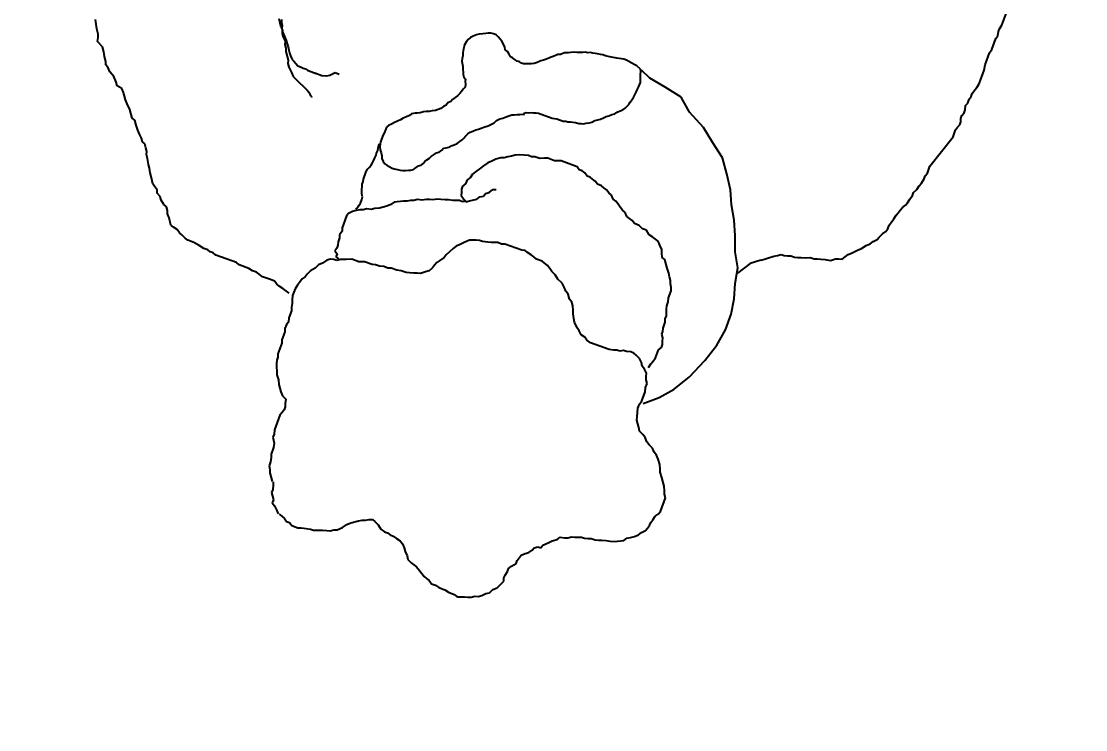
# Model space of a CAD drawing. Header units: millimetres. Extents: x 322668 to 332469, y 13187 to 20117.
# Drawn here: x 328675.5 to 328746.5, y 17558.6 to 17605.8 of the extents above; entities that cross this region are included whole.
import ezdxf

# ---------------------------------------------------------------- set-up
doc = ezdxf.new("R2010")
doc.units = ezdxf.units.MM
doc.header["$LTSCALE"] = 50
doc.header["$MEASUREMENT"] = 0
doc.header["$PDMODE"] = 3
doc.header["$PDSIZE"] = -0.5
doc.layers.get('0').update_dxf_attribs({"linetype": 'CONTINUOUS'})
doc.layers.get('DEFPOINTS').update_dxf_attribs({"linetype": 'CONTINUOUS'})
doc.layers.add('MIM_OLCU-DIS', color=1, linetype='CONTINUOUS')
doc.styles.add('OLCU', font='TSIMPLEX.SHX', dxfattribs={"width": 0.7})
doc.dimstyles.new('200-OLCU-DIŞ', dxfattribs={"dimtxt": 30, "dimasz": 10, "dimexe": 0, "dimexo": 0, "dimgap": 10, "dimtad": 1, "dimdec": 1, "dimdsep": 46, "dimtxsty": 'OLCU', "dimblk1": 'DOT', "dimblk2": 'DOT', "dimsah": 1, "dimcen": 0, "dimclrd": 7, "dimclre": 7, "dimclrt": 4, "dimadec": 0, "dimazin": 0, "dimtfac": 1, "dimtdec": 1, "dimtix": 1, "dimtmove": 2, "dimatfit": 3, "dimldrblk": 'DOT', "dimfxl": 0, "dimtolj": 1, "dimarcsym": 0})

# ---------------------------------------------------------------- blocks, each defined once
blk = doc.blocks.new('_DOT')
at = {"color": 0, "linetype": 'ByBlock'}
blk.add_line((-0.5, 0), (-1, 0), dxfattribs=at)
at = {"color": 0, "linetype": 'ByBlock', "const_width": 0.5}
blk.add_lwpolyline([(-0.25, 0, 1), (0.25, 0, 1)], format="xyb", close=True, dxfattribs=at)
blk = doc.blocks.new('*D159')
at = {"layer": 'DEFPOINTS', "color": 0}
for p in [(329577.746, 18407.964, -57.501), (327588.544, 14892.995), (330092.587, 14892.995)]:
    blk.add_point(p, dxfattribs=at)
at = {"layer": 'MIM_OLCU-DIS', "color": 7, "lineweight": -2}
for p, q in [((330052.834, 18407.964), (330092.587, 18407.964)), ((330092.587, 18397.964), (330092.587, 14902.995)), ((330052.587, 14892.995), (330092.587, 14892.995))]:
    blk.add_line(p, q, dxfattribs=at)
at = {"layer": 'MIM_OLCU-DIS', "color": 7, "lineweight": -2, "xscale": 10, "yscale": 10, "zscale": 10}
for p, rotation in [((330092.587, 18407.964), 90), ((330092.587, 14892.995), 270)]:
    blk.add_blockref('_DOT', p, dxfattribs=dict(at, rotation=rotation))
at = {"layer": 'MIM_OLCU-DIS', "color": 4, "insert": (330067.587, 16650.479), "char_height": 30, "attachment_point": 5, "rotation": 90, "style": 'OLCU'}
blk.add_mtext('\\A1;3515', dxfattribs=at)
blk = doc.blocks.new('İNSAN-1')
for p, q in [((0.853, 42.652), (0.625, 42.438)), ((1.122, 42.777), (0.853, 42.652)), ((1.35, 42.991), (1.122, 42.777)), ((1.595, 43.05), (1.35, 42.991)), ((1.865, 43.174), (1.595, 43.05)), ((2.11, 43.233), (1.865, 43.174)), ((2.331, 43.226), (2.11, 43.233)), ((2.576, 43.284), (2.331, 43.226)), ((2.797, 43.278), (2.576, 43.284)), ((3.018, 43.271), (2.797, 43.278)), ((3.239, 43.264), (3.018, 43.271)), ((3.461, 43.257), (3.239, 43.264)), ((3.526, 43.233), (3.461, 43.257)), ((3.699, 43.095), (3.526, 43.233)), ((4.093, 42.95), (3.699, 43.095)), ((4.331, 42.787), (4.093, 42.95)), ((4.725, 42.642), (4.331, 42.787)), ((4.963, 42.48), (4.725, 42.642)), ((0.39, 42.003), (0.318, 41.806)), ((0.397, 42.224), (0.39, 42.003)), ((0.625, 42.438), (0.397, 42.224)), ((5.226, 42.384), (4.963, 42.48)), ((5.375, 42.18), (5.226, 42.384)), ((5.547, 42.042), (5.375, 42.18)), ((5.72, 41.904), (5.547, 42.042)), ((5.869, 41.7), (5.72, 41.904)), ((-0.12, 41.223), (-0.414, 41.033)), ((0.083, 41.371), (-0.12, 41.223)), ((0.156, 41.568), (0.083, 41.371)), ((0.318, 41.806), (0.156, 41.568)), ((6.017, 41.496), (5.869, 41.7)), ((6.232, 41.268), (6.017, 41.496)), ((6.404, 41.13), (6.232, 41.268)), ((-0.763, 40.491), (-1.032, 40.367)), ((-0.625, 40.664), (-0.763, 40.491)), ((-0.486, 40.836), (-0.625, 40.664)), ((-0.414, 41.033), (-0.486, 40.836)), ((6.577, 40.992), (6.404, 41.13)), ((6.791, 40.764), (6.577, 40.992)), ((6.85, 40.519), (6.791, 40.764)), ((6.975, 40.25), (6.85, 40.519)), ((-2.199, 39.828), (-2.558, 39.662)), ((-2.061, 40), (-2.199, 39.828)), ((-1.864, 39.928), (-2.061, 40)), ((-1.619, 39.987), (-1.864, 39.928)), ((-1.481, 40.159), (-1.619, 39.987)), ((-1.277, 40.308), (-1.481, 40.159)), ((-1.032, 40.367), (-1.277, 40.308)), ((7.033, 40.005), (6.975, 40.25)), ((7.158, 39.735), (7.033, 40.005)), ((-8.572, 39.119), (-8.775, 38.971)), ((-8.302, 39.244), (-8.572, 39.119)), ((-8.057, 39.302), (-8.302, 39.244)), ((-7.812, 39.361), (-8.057, 39.302)), ((-7.608, 39.51), (-7.812, 39.361)), ((-6.986, 39.579), (-7.608, 39.51)), ((-6.7, 39.548), (-6.986, 39.579)), ((-6.413, 39.517), (-6.7, 39.548)), ((-6.126, 39.486), (-6.413, 39.517)), ((-5.905, 39.479), (-6.126, 39.486)), ((-5.684, 39.472), (-5.905, 39.479)), ((-5.422, 39.375), (-5.684, 39.472)), ((-5.201, 39.368), (-5.422, 39.375)), ((-4.98, 39.361), (-5.201, 39.368)), ((-4.783, 39.289), (-4.98, 39.361)), ((-4.562, 39.282), (-4.783, 39.289)), ((-4.341, 39.275), (-4.562, 39.282)), ((-4.119, 39.268), (-4.341, 39.275)), ((-3.874, 39.327), (-4.119, 39.268)), ((-3.653, 39.32), (-3.874, 39.327)), ((-3.366, 39.289), (-3.653, 39.32)), ((-3.163, 39.438), (-3.366, 39.289)), ((-2.828, 39.538), (-3.163, 39.438)), ((-2.558, 39.662), (-2.828, 39.538)), ((7.307, 39.532), (7.158, 39.735)), ((7.545, 39.369), (7.307, 39.532)), ((7.783, 39.207), (7.545, 39.369)), ((7.98, 39.135), (7.783, 39.207)), ((8.153, 38.997), (7.98, 39.135)), ((-9.321, 38.501), (-9.393, 38.304)), ((-9.183, 38.674), (-9.321, 38.501)), ((-9.045, 38.847), (-9.183, 38.674)), ((-8.775, 38.971), (-9.045, 38.847)), ((8.35, 38.924), (8.153, 38.997)), ((8.588, 38.762), (8.35, 38.924)), ((8.778, 38.468), (8.588, 38.762)), ((8.993, 38.241), (8.778, 38.468)), ((10.588, 38.324), (10.098, 38.206)), ((10.858, 38.448), (10.588, 38.324)), ((11.151, 38.638), (10.858, 38.448)), ((11.51, 38.804), (11.151, 38.638)), ((11.732, 38.797), (11.51, 38.804)), ((11.977, 38.855), (11.732, 38.797)), ((12.198, 38.849), (11.977, 38.855)), ((12.484, 38.818), (12.198, 38.849)), ((12.706, 38.811), (12.484, 38.818)), ((13.082, 38.821), (12.706, 38.811)), ((13.279, 38.749), (13.082, 38.821)), ((13.566, 38.717), (13.279, 38.749)), ((13.918, 38.662), (13.566, 38.717)), ((14.139, 38.655), (13.918, 38.662)), ((14.533, 38.51), (14.139, 38.655)), ((14.682, 38.307), (14.533, 38.51)), ((-9.897, 37.745), (-10.036, 37.572)), ((-9.694, 37.894), (-9.897, 37.745)), ((-9.532, 38.132), (-9.694, 37.894)), ((-9.393, 38.304), (-9.532, 38.132)), ((9.165, 38.102), (8.993, 38.241)), ((9.386, 38.096), (9.165, 38.102)), ((9.632, 38.154), (9.386, 38.096)), ((9.853, 38.147), (9.632, 38.154)), ((10.098, 38.206), (9.853, 38.147)), ((14.878, 38.234), (14.682, 38.307)), ((15.027, 38.031), (14.878, 38.234)), ((15.2, 37.892), (15.027, 38.031)), ((15.373, 37.754), (15.2, 37.892)), ((15.563, 37.461), (15.438, 37.73)), ((-10.036, 37.572), (-10.374, 36.654)), ((15.687, 37.192), (15.563, 37.461)), ((15.836, 36.988), (15.687, 37.192)), ((15.763, 36.791), (15.836, 36.988)), ((-10.374, 36.654), (-10.315, 36.409)), ((-10.315, 36.409), (-10.322, 36.188)), ((15.822, 36.546), (15.763, 36.791)), ((15.808, 36.104), (15.881, 36.301)), ((15.881, 36.301), (15.822, 36.546)), ((-10.322, 36.188), (-10.287, 35.877)), ((-10.287, 35.877), (-10.228, 35.632)), ((-10.228, 35.632), (-10.128, 35.297)), ((15.771, 35.596), (15.778, 35.817)), ((15.778, 35.817), (15.808, 36.104)), ((15.937, 35.237), (15.836, 35.572)), ((-10.128, 35.297), (-10.028, 34.962)), ((-10.028, 34.962), (-10.034, 34.741)), ((15.995, 34.992), (15.937, 35.237)), ((15.989, 34.771), (15.995, 34.992)), ((-10.034, 34.741), (-10, 34.43)), ((-10, 34.43), (-9.899, 34.096)), ((-9.899, 34.096), (-9.775, 33.826)), ((15.92, 33.977), (15.951, 34.264)), ((15.951, 34.264), (16.047, 34.526)), ((16.047, 34.526), (15.989, 34.771)), ((-9.775, 33.826), (-9.626, 33.623)), ((-9.626, 33.623), (-9.502, 33.353)), ((-9.502, 33.353), (-9.288, 33.125)), ((15.744, 33.297), (15.913, 33.756)), ((15.913, 33.756), (15.92, 33.977)), ((-9.288, 33.125), (-9.139, 32.922)), ((-9.139, 32.922), (-9.015, 32.652)), ((-9.015, 32.652), (-8.866, 32.449)), ((15.713, 33.01), (15.744, 33.297)), ((15.789, 32.61), (15.713, 33.01)), ((-8.866, 32.449), (-8.652, 32.221)), ((-8.652, 32.221), (-8.593, 31.976)), ((-8.593, 31.976), (-8.534, 31.731)), ((15.324, 31.142), (15.686, 32.126)), ((15.686, 32.126), (15.717, 32.413)), ((15.717, 32.413), (15.789, 32.61)), ((-8.534, 31.731), (-8.475, 31.485)), ((-8.482, 31.264), (-8.513, 30.978)), ((-8.475, 31.485), (-8.482, 31.264)), ((-8.544, 30.691), (-8.641, 30.429)), ((-8.513, 30.978), (-8.544, 30.691)), ((14.968, 30.379), (14.975, 30.6)), ((14.975, 30.6), (15.047, 30.797)), ((15.047, 30.797), (15.185, 30.97)), ((15.185, 30.97), (15.324, 31.142)), ((-9.95, 29.979), (-10.967, 29.41)), ((-8.893, 30.385), (-9.95, 29.979)), ((-8.803, 30.191), (-9.02, 29.6)), ((-8.641, 30.429), (-8.803, 30.191)), ((14.937, 30.093), (14.968, 30.379)), ((15.151, 29.865), (14.937, 30.093)), ((15.276, 29.596), (15.151, 29.865)), ((-10.967, 29.41), (-11.983, 28.597)), ((-9.051, 29.314), (-9.148, 29.051)), ((-9.02, 29.6), (-9.051, 29.314)), ((15.335, 29.35), (15.276, 29.596)), ((15.394, 29.105), (15.335, 29.35)), ((15.428, 28.795), (15.394, 29.105)), ((-11.983, 28.597), (-12.999, 27.5)), ((-9.148, 29.051), (-9.089, 28.806)), ((-9.096, 28.585), (-9.102, 28.364)), ((-9.089, 28.806), (-9.096, 28.585)), ((15.529, 28.46), (15.428, 28.795)), ((15.522, 28.239), (15.529, 28.46)), ((-9.41, 27.732), (-9.548, 27.56)), ((-9.247, 27.971), (-9.41, 27.732)), ((-9.102, 28.364), (-8.978, 28.095)), ((-8.978, 28.095), (-8.829, 27.891)), ((-8.829, 27.891), (-8.771, 27.646)), ((15.556, 27.928), (15.522, 28.239)), ((15.543, 27.486), (15.55, 27.707)), ((15.55, 27.707), (15.556, 27.928)), ((-12.999, 27.5), (-13.812, 26.484)), ((-9.71, 27.321), (-9.903, 26.797)), ((-9.548, 27.56), (-9.71, 27.321)), ((-8.771, 27.646), (-8.646, 27.377)), ((-8.646, 27.377), (-8.432, 27.149)), ((-8.432, 27.149), (-8.259, 27.011)), ((-8.259, 27.011), (-8.062, 26.938)), ((15.198, 26.347), (15.463, 27.068)), ((15.463, 27.068), (15.47, 27.289)), ((15.47, 27.289), (15.543, 27.486)), ((-13.812, 26.484), (-14.381, 25.469)), ((-10.179, 26.451), (-10.186, 26.23)), ((-10.107, 26.648), (-10.179, 26.451)), ((-9.903, 26.797), (-10.107, 26.648)), ((-8.062, 26.938), (-7.776, 26.907)), ((-7.776, 26.907), (-7.579, 26.835)), ((-7.579, 26.835), (-7.333, 26.893)), ((-7.333, 26.893), (-7.136, 26.821)), ((-7.136, 26.821), (-6.915, 26.814)), ((-6.915, 26.814), (-6.629, 26.783)), ((-6.629, 26.783), (-5.382, 26.324)), ((-5.382, 26.324), (-5.143, 26.162)), ((15.191, 26.126), (15.198, 26.347)), ((-10.207, 25.567), (-10.213, 25.346)), ((-10.134, 25.764), (-10.207, 25.567)), ((-10.186, 26.23), (-10.193, 26.009)), ((-10.193, 26.009), (-10.134, 25.764)), ((-5.143, 26.162), (-4.995, 25.958)), ((-4.995, 25.958), (-4.756, 25.796)), ((-4.756, 25.796), (-4.632, 25.526)), ((14.991, 25.38), (14.998, 25.601)), ((14.998, 25.601), (15.191, 26.126)), ((-14.381, 25.469), (-14.747, 24.412)), ((-10.358, 24.953), (-10.365, 24.732)), ((-10.213, 25.346), (-10.358, 24.953)), ((-4.632, 25.526), (-4.483, 25.323)), ((-4.483, 25.323), (-4.317, 24.964)), ((-4.317, 24.964), (-4.258, 24.719)), ((14.725, 24.658), (14.756, 24.945)), ((14.756, 24.945), (14.894, 25.117)), ((14.894, 25.117), (14.991, 25.38)), ((-14.747, 24.412), (-14.951, 23.396)), ((-10.444, 24.314), (-10.451, 24.093)), ((-10.438, 24.535), (-10.444, 24.314)), ((-10.365, 24.732), (-10.438, 24.535)), ((-4.258, 24.719), (-4.224, 24.408)), ((-4.224, 24.408), (-4.23, 24.187)), ((-4.23, 24.187), (-4.196, 23.876)), ((14.549, 23.978), (14.556, 24.199)), ((14.556, 24.199), (14.725, 24.658)), ((-10.555, 23.61), (-10.586, 23.323)), ((-10.458, 23.872), (-10.555, 23.61)), ((-10.451, 24.093), (-10.458, 23.872)), ((-4.196, 23.876), (-4.137, 23.631)), ((-4.137, 23.631), (-3.988, 23.427)), ((-3.988, 23.427), (-3.888, 23.092)), ((14.481, 23.184), (14.512, 23.47)), ((14.512, 23.47), (14.518, 23.691)), ((14.518, 23.691), (14.549, 23.978)), ((-14.951, 23.396), (-15.032, 22.381)), ((-10.755, 22.864), (-10.761, 22.643)), ((-10.586, 23.323), (-10.755, 22.864)), ((-3.888, 23.092), (-3.739, 22.889)), ((-3.739, 22.889), (-3.615, 22.619)), ((14.149, 22.486), (14.312, 22.725)), ((14.312, 22.725), (14.481, 23.184)), ((14.719, 23.022), (14.892, 22.883)), ((14.892, 22.883), (15.13, 22.721)), ((15.13, 22.721), (15.369, 22.559)), ((-15.032, 22.381), (-15.194, 21.324)), ((-10.761, 22.643), (-10.703, 22.398)), ((-10.703, 22.398), (-10.709, 22.177)), ((-10.709, 22.177), (-10.651, 21.932)), ((-3.615, 22.619), (-3.491, 22.35)), ((-3.491, 22.35), (-3.211, 22.098)), ((-3.211, 22.098), (-3.021, 21.805)), ((13.645, 21.927), (13.849, 22.075)), ((13.849, 22.075), (14.011, 22.314)), ((14.011, 22.314), (14.149, 22.486)), ((15.369, 22.559), (15.541, 22.421)), ((15.541, 22.421), (15.69, 22.217)), ((15.69, 22.217), (15.953, 22.12)), ((15.953, 22.12), (16.478, 21.927)), ((-16.018, 21.033), (-15.175, 21.688)), ((-15.194, 21.324), (-15.032, 20.268)), ((-10.651, 21.932), (-10.592, 21.686)), ((-10.592, 21.686), (-10.491, 21.352)), ((-10.491, 21.352), (-10.433, 21.106)), ((-3.021, 21.805), (-2.806, 21.577)), ((-2.806, 21.577), (-2.658, 21.373)), ((-2.658, 21.373), (-2.509, 21.169)), ((5.014, 21.156), (5.152, 21.329)), ((5.152, 21.329), (5.38, 21.543)), ((5.38, 21.543), (5.625, 21.602)), ((5.625, 21.602), (5.96, 21.702)), ((5.96, 21.702), (6.181, 21.695)), ((6.181, 21.695), (6.402, 21.688)), ((6.402, 21.688), (6.689, 21.657)), ((6.689, 21.657), (6.91, 21.65)), ((6.91, 21.65), (7.238, 21.529)), ((7.238, 21.529), (7.525, 21.498)), ((7.525, 21.498), (7.919, 21.353)), ((7.919, 21.353), (8.14, 21.346)), ((8.14, 21.346), (8.402, 21.25)), ((12.758, 21.136), (12.986, 21.35)), ((12.986, 21.35), (13.279, 21.54)), ((13.279, 21.54), (13.507, 21.754)), ((13.507, 21.754), (13.645, 21.927)), ((16.478, 21.927), (16.716, 21.765)), ((16.716, 21.765), (16.889, 21.627)), ((16.889, 21.627), (17.151, 21.53)), ((17.151, 21.53), (17.39, 21.368)), ((17.39, 21.368), (18.046, 21.126)), ((-22.353, 20.601), (-22.557, 20.453)), ((-22.15, 20.75), (-22.353, 20.601)), ((-21.929, 20.743), (-22.15, 20.75)), ((-21.708, 20.736), (-21.929, 20.743)), ((-21.373, 20.836), (-21.708, 20.736)), ((-21.02, 20.781), (-21.373, 20.836)), ((-20.733, 20.75), (-21.02, 20.781)), ((-20.512, 20.743), (-20.733, 20.75)), ((-20.291, 20.736), (-20.512, 20.743)), ((-20.029, 20.64), (-20.291, 20.736)), ((-19.718, 20.674), (-20.029, 20.64)), ((-19.431, 20.643), (-19.718, 20.674)), ((-19.21, 20.636), (-19.431, 20.643)), ((-18.989, 20.629), (-19.21, 20.636)), ((-18.727, 20.533), (-18.989, 20.629)), ((-16.753, 20.816), (-17.597, 20.564)), ((-16.741, 20.818), (-16.018, 21.033)), ((-10.433, 21.106), (-10.332, 20.771)), ((-10.332, 20.771), (-10.16, 20.633)), ((-10.16, 20.633), (-10.125, 20.323)), ((-2.509, 21.169), (-2.164, 20.893)), ((-2.164, 20.893), (-1.77, 20.748)), ((-1.77, 20.748), (-1.597, 20.61)), ((-1.597, 20.61), (-1.424, 20.472)), ((4.241, 20.472), (4.379, 20.645)), ((4.379, 20.645), (4.672, 20.835)), ((4.672, 20.835), (4.876, 20.984)), ((4.876, 20.984), (5.014, 21.156)), ((8.402, 21.25), (8.689, 21.219)), ((8.689, 21.219), (8.952, 21.122)), ((8.952, 21.122), (9.173, 21.115)), ((9.173, 21.115), (9.698, 20.922)), ((9.698, 20.922), (10.074, 20.932)), ((10.074, 20.932), (10.534, 20.763)), ((10.534, 20.763), (10.91, 20.773)), ((10.91, 20.773), (11.287, 20.784)), ((11.287, 20.784), (11.532, 20.843)), ((11.591, 20.597), (11.418, 20.736)), ((11.518, 20.401), (11.591, 20.597)), ((11.532, 20.843), (11.729, 20.77)), ((11.729, 20.77), (11.95, 20.763)), ((11.95, 20.763), (12.195, 20.822)), ((12.195, 20.822), (12.489, 21.012)), ((12.489, 21.012), (12.758, 21.136)), ((18.046, 21.126), (18.219, 20.988)), ((18.219, 20.988), (19.597, 20.481)), ((-23.455, 20.038), (-23.749, 19.848)), ((-23.186, 20.163), (-23.455, 20.038)), ((-22.826, 20.328), (-23.186, 20.163)), ((-22.557, 20.453), (-22.826, 20.328)), ((-18.506, 20.526), (-18.727, 20.533)), ((-18.284, 20.519), (-18.506, 20.526)), ((-18.088, 20.446), (-18.284, 20.519)), ((-17.842, 20.505), (-18.088, 20.446)), ((-17.597, 20.564), (-17.842, 20.505)), ((-15.032, 20.268), (-15.032, 19.171)), ((-10.125, 20.323), (-10.132, 20.102)), ((-10.132, 20.102), (-10.007, 19.832)), ((-1.424, 20.472), (-1.186, 20.31)), ((-1.186, 20.31), (-1.013, 20.172)), ((-1.013, 20.172), (-0.792, 20.165)), ((-0.792, 20.165), (0.324, 19.754)), ((3.312, 19.771), (3.581, 19.896)), ((3.581, 19.896), (3.785, 20.044)), ((3.785, 20.044), (4.013, 20.258)), ((4.013, 20.258), (4.241, 20.472)), ((11.456, 19.827), (11.529, 20.024)), ((11.667, 20.197), (11.518, 20.401)), ((11.529, 20.024), (11.667, 20.197)), ((19.597, 20.481), (19.77, 20.343)), ((19.77, 20.343), (19.967, 20.27)), ((19.967, 20.27), (20.14, 20.132)), ((20.14, 20.132), (20.402, 20.035)), ((20.402, 20.035), (20.706, 19.849)), ((-24.629, 19.279), (-24.857, 19.065)), ((-24.491, 19.451), (-24.629, 19.279)), ((-24.222, 19.576), (-24.491, 19.451)), ((-24.018, 19.724), (-24.222, 19.576)), ((-23.749, 19.848), (-24.018, 19.724)), ((-15.032, 19.171), (-14.951, 18.155)), ((-10.007, 19.832), (-9.883, 19.563)), ((-9.883, 19.563), (-9.71, 19.425)), ((-9.71, 19.425), (-9.537, 19.287)), ((-9.537, 19.287), (-9.299, 19.125)), ((0.324, 19.754), (0.545, 19.747)), ((0.545, 19.747), (0.808, 19.65)), ((0.808, 19.65), (1.029, 19.643)), ((1.029, 19.643), (1.25, 19.637)), ((1.25, 19.637), (1.471, 19.63)), ((1.471, 19.63), (1.823, 19.575)), ((1.823, 19.575), (2.02, 19.502)), ((2.02, 19.502), (2.241, 19.495)), ((2.241, 19.495), (2.462, 19.488)), ((2.462, 19.488), (2.683, 19.481)), ((2.683, 19.481), (3.042, 19.647)), ((3.042, 19.647), (3.312, 19.771)), ((11.346, 19.123), (11.353, 19.344)), ((11.353, 19.344), (11.45, 19.606)), ((11.45, 19.606), (11.456, 19.827)), ((20.706, 19.849), (21.076, 19.638)), ((21.076, 19.638), (21.47, 19.493)), ((21.47, 19.493), (21.643, 19.355)), ((21.643, 19.355), (21.857, 19.127)), ((-25.295, 18.481), (-25.433, 18.308)), ((-25.199, 18.743), (-25.295, 18.481)), ((-25.061, 18.916), (-25.199, 18.743)), ((-24.857, 19.065), (-25.061, 18.916)), ((-9.299, 19.125), (-9.109, 18.831)), ((-9.109, 18.831), (-8.846, 18.735)), ((-8.846, 18.735), (-8.632, 18.507)), ((-8.632, 18.507), (-8.304, 18.386)), ((10.887, 17.877), (11.177, 18.664)), ((11.177, 18.664), (11.184, 18.885)), ((11.184, 18.885), (11.346, 19.123)), ((21.857, 19.127), (22.03, 18.989)), ((22.03, 18.989), (22.178, 18.786)), ((22.178, 18.786), (22.417, 18.623)), ((22.417, 18.623), (22.589, 18.485)), ((22.589, 18.485), (22.707, 17.995)), ((-25.758, 17.832), (-25.896, 17.659)), ((-25.596, 18.07), (-25.758, 17.832)), ((-25.433, 18.308), (-25.596, 18.07)), ((-14.951, 18.155), (-14.788, 17.139)), ((-8.304, 18.386), (-8.155, 18.182)), ((-8.155, 18.182), (-7.982, 18.044)), ((-7.982, 18.044), (-7.81, 17.906)), ((-7.81, 17.906), (-7.685, 17.637)), ((10.749, 17.704), (10.887, 17.877)), ((22.707, 17.995), (22.832, 17.726)), ((-26.376, 17.165), (-26.514, 16.993)), ((-26.172, 17.314), (-26.376, 17.165)), ((-26.034, 17.487), (-26.172, 17.314)), ((-25.896, 17.659), (-26.034, 17.487)), ((-14.788, 17.139), (-14.707, 16.123)), ((-7.685, 17.637), (-7.512, 17.499)), ((-7.512, 17.499), (-7.364, 17.295)), ((-7.364, 17.295), (-7.215, 17.091)), ((-7.215, 17.091), (-7.067, 16.887)), ((7.717, 16.958), (7.921, 17.106)), ((7.921, 17.106), (8.19, 17.231)), ((8.19, 17.231), (8.435, 17.289)), ((8.435, 17.289), (8.68, 17.348)), ((8.68, 17.348), (8.991, 17.383)), ((8.991, 17.383), (9.236, 17.441)), ((9.236, 17.441), (9.523, 17.41)), ((9.523, 17.41), (9.768, 17.469)), ((9.768, 17.469), (9.989, 17.462)), ((10.033, 17.147), (9.952, 17.014)), ((9.989, 17.462), (10.235, 17.521)), ((10.126, 17.31), (10.033, 17.147)), ((10.265, 17.422), (10.126, 17.31)), ((10.235, 17.521), (10.48, 17.58)), ((10.48, 17.58), (10.749, 17.704)), ((22.832, 17.726), (22.825, 17.505)), ((22.825, 17.505), (22.884, 17.26)), ((22.884, 17.26), (23.056, 17.122)), ((23.056, 17.122), (23.246, 16.828)), ((-26.838, 16.516), (-26.911, 16.32)), ((-26.676, 16.755), (-26.838, 16.516)), ((-26.514, 16.993), (-26.676, 16.755)), ((-7.067, 16.887), (-6.894, 16.749)), ((-6.894, 16.749), (-6.769, 16.48)), ((-6.769, 16.48), (-6.597, 16.342)), ((-6.597, 16.342), (-6.448, 16.138)), ((1.614, 16.374), (1.369, 16.315)), ((1.752, 16.546), (1.614, 16.374)), ((1.997, 16.605), (1.752, 16.546)), ((2.201, 16.754), (1.997, 16.605)), ((2.691, 16.871), (2.201, 16.754)), ((2.936, 16.93), (2.691, 16.871)), ((2.912, 16.864), (3.157, 16.923)), ((3.085, 16.726), (2.936, 16.93)), ((3.234, 16.522), (3.085, 16.726)), ((3.157, 16.923), (3.354, 16.85)), ((3.227, 16.301), (3.234, 16.522)), ((3.354, 16.85), (3.575, 16.844)), ((3.575, 16.844), (3.797, 16.837)), ((3.797, 16.837), (4.083, 16.806)), ((4.083, 16.806), (4.304, 16.799)), ((4.304, 16.799), (4.591, 16.768)), ((4.591, 16.768), (4.812, 16.761)), ((4.812, 16.761), (5.123, 16.795)), ((5.123, 16.795), (5.344, 16.788)), ((5.344, 16.788), (5.565, 16.782)), ((5.565, 16.782), (5.876, 16.816)), ((5.876, 16.816), (6.163, 16.785)), ((6.163, 16.785), (6.408, 16.844)), ((6.408, 16.844), (6.629, 16.837)), ((6.629, 16.837), (6.874, 16.896)), ((6.874, 16.896), (7.095, 16.889)), ((7.095, 16.889), (7.717, 16.958)), ((9.867, 16.784), (9.832, 16.601)), ((9.832, 16.601), (9.865, 16.425)), ((9.865, 16.425), (9.87, 16.26)), ((9.952, 17.014), (9.867, 16.784)), ((23.246, 16.828), (23.305, 16.583)), ((23.305, 16.583), (23.52, 16.355)), ((23.52, 16.355), (23.513, 16.134)), ((-27.439, 15.695), (-27.626, 15.391)), ((-27.301, 15.867), (-27.439, 15.695)), ((-27.139, 16.105), (-27.301, 15.867)), ((-26.911, 16.32), (-27.139, 16.105)), ((-14.707, 16.123), (-14.463, 15.067)), ((-6.448, 16.138), (-6.275, 16)), ((-6.275, 16), (-6.102, 15.862)), ((-6.102, 15.862), (-5.84, 15.765)), ((-5.84, 15.765), (-5.691, 15.562)), ((1.141, 16.101), (0.92, 16.108)), ((1.369, 16.315), (1.141, 16.101)), ((2.847, 15.473), (2.944, 15.735)), ((2.944, 15.735), (3.148, 15.884)), ((3.148, 15.884), (3.22, 16.08)), ((3.22, 16.08), (3.227, 16.301)), ((9.845, 15.746), (9.781, 15.573)), ((9.875, 16.094), (9.84, 15.911)), ((9.84, 15.911), (9.845, 15.746)), ((9.87, 16.26), (9.875, 16.094)), ((23.513, 16.134), (23.661, 15.93)), ((23.661, 15.93), (23.81, 15.727)), ((23.81, 15.727), (23.886, 15.326)), ((-27.836, 15.021), (-28.005, 14.562)), ((-27.698, 15.194), (-27.836, 15.021)), ((-27.626, 15.391), (-27.698, 15.194)), ((-14.463, 15.067), (-14.178, 14.011)), ((-5.691, 15.562), (-5.519, 15.424)), ((-5.519, 15.424), (-5.346, 15.286)), ((-5.346, 15.286), (-5.149, 15.213)), ((-5.149, 15.213), (-5, 15.009)), ((-5, 15.009), (-4.827, 14.871)), ((1.96, 14.682), (2.278, 14.938)), ((2.278, 14.938), (2.481, 15.086)), ((2.481, 15.086), (2.643, 15.324)), ((2.643, 15.324), (2.847, 15.473)), ((9.757, 15.419), (9.566, 14.901)), ((9.781, 15.573), (9.757, 15.419)), ((23.886, 15.326), (23.986, 14.991)), ((23.986, 14.991), (24.021, 14.681)), ((-28.005, 14.562), (-29.548, 12.597)), ((-4.827, 14.871), (-4.631, 14.799)), ((-4.631, 14.799), (-4.482, 14.595)), ((-4.482, 14.595), (-3.432, 14.209)), ((-3.432, 14.209), (-3.211, 14.202)), ((-3.211, 14.202), (-2.99, 14.195)), ((-2.99, 14.195), (-2.53, 14.026)), ((0.924, 14.095), (1.193, 14.219)), ((1.193, 14.219), (1.463, 14.344)), ((1.463, 14.344), (1.756, 14.534)), ((1.756, 14.534), (1.96, 14.682)), ((5.662, 14.246), (5.523, 14.134)), ((5.773, 14.368), (5.662, 14.246)), ((5.912, 14.481), (5.773, 14.368)), ((6.098, 14.543), (5.912, 14.481)), ((6.238, 14.655), (6.098, 14.543)), ((6.417, 14.785), (6.238, 14.655)), ((6.592, 14.818), (6.417, 14.785)), ((6.758, 14.823), (6.592, 14.818)), ((6.962, 14.846), (6.758, 14.823)), ((7.127, 14.85), (6.962, 14.846)), ((7.311, 14.816), (7.127, 14.85)), ((7.494, 14.781), (7.311, 14.816)), ((7.706, 14.735), (7.494, 14.781)), ((7.85, 14.682), (7.706, 14.735)), ((8.041, 14.579), (7.85, 14.682)), ((8.204, 14.487), (8.041, 14.579)), ((8.337, 14.405), (8.204, 14.487)), ((8.439, 14.237), (8.337, 14.405)), ((8.53, 14.04), (8.439, 14.237)), ((9.078, 14.198), (9.004, 13.996)), ((9.16, 14.331), (9.078, 14.198)), ((9.252, 14.493), (9.16, 14.331)), ((9.374, 14.645), (9.252, 14.493)), ((9.484, 14.767), (9.374, 14.645)), ((9.566, 14.901), (9.484, 14.767)), ((24.021, 14.681), (24.08, 14.435)), ((24.08, 14.435), (24.156, 14.035)), ((-14.178, 14.011), (-13.528, 12.995)), ((-2.53, 14.026), (-2.309, 14.019)), ((-2.309, 14.019), (-1.998, 14.053)), ((-1.998, 14.053), (-1.67, 13.932)), ((-1.67, 13.932), (-1.449, 13.926)), ((-1.449, 13.926), (-1.252, 13.853)), ((-1.252, 13.853), (-0.679, 13.791)), ((-0.679, 13.791), (-0.368, 13.826)), ((-0.368, 13.826), (-0.123, 13.884)), ((-0.123, 13.884), (0.123, 13.943)), ((0.123, 13.943), (0.368, 14.002)), ((0.368, 14.002), (0.589, 13.995)), ((0.589, 13.995), (0.924, 14.095)), ((4.532, 13.485), (4.421, 13.362)), ((4.71, 13.615), (4.532, 13.485)), ((4.897, 13.677), (4.71, 13.615)), ((5.036, 13.79), (4.897, 13.677)), ((5.244, 13.909), (5.036, 13.79)), ((5.354, 14.032), (5.244, 13.909)), ((5.523, 14.134), (5.354, 14.032)), ((8.534, 13.875), (8.53, 14.04)), ((8.586, 13.66), (8.534, 13.875)), ((8.648, 13.473), (8.586, 13.66)), ((8.795, 13.517), (8.771, 13.363)), ((8.888, 13.679), (8.795, 13.517)), ((8.912, 13.834), (8.888, 13.679)), ((9.004, 13.996), (8.912, 13.834)), ((24.156, 14.035), (24.215, 13.79)), ((24.215, 13.79), (24.208, 13.569)), ((24.208, 13.569), (24.267, 13.324)), ((-13.528, 12.995), (-12.918, 11.979)), ((3.171, 12.809), (3.06, 12.686)), ((3.339, 12.911), (3.171, 12.809)), ((3.518, 13.041), (3.339, 12.911)), ((3.715, 13.132), (3.518, 13.041)), ((3.901, 13.194), (3.715, 13.132)), ((4.069, 13.296), (3.901, 13.194)), ((4.245, 13.329), (4.069, 13.296)), ((4.421, 13.362), (4.245, 13.329)), ((8.442, 12.47), (8.612, 12.931)), ((8.612, 12.931), (8.636, 13.085)), ((8.636, 13.085), (8.671, 13.269)), ((8.671, 13.269), (8.648, 13.473)), ((8.715, 13.122), (8.694, 13.064)), ((8.771, 13.363), (8.715, 13.122)), ((24.267, 13.324), (24.326, 13.079)), ((24.326, 13.079), (24.498, 12.94)), ((24.498, 12.94), (24.557, 12.695)), ((-29.717, 12.138), (-29.855, 11.965)), ((-29.548, 12.597), (-29.717, 12.138)), ((2.09, 12.095), (1.904, 12.033)), ((2.266, 12.129), (2.09, 12.095)), ((2.463, 12.22), (2.266, 12.129)), ((2.65, 12.282), (2.463, 12.22)), ((2.789, 12.394), (2.65, 12.282)), ((2.95, 12.564), (2.789, 12.394)), ((3.06, 12.686), (2.95, 12.564)), ((8.223, 11.963), (8.35, 12.308)), ((8.35, 12.308), (8.442, 12.47)), ((24.557, 12.695), (24.682, 12.426)), ((24.682, 12.426), (24.806, 12.157)), ((24.806, 12.157), (24.907, 11.822)), ((-30.073, 11.375), (-30.145, 11.178)), ((-30.066, 11.596), (-30.073, 11.375)), ((-29.994, 11.793), (-30.066, 11.596)), ((-29.855, 11.965), (-29.994, 11.793)), ((-12.918, 11.979), (-11.983, 10.963)), ((-6.038, 11.427), (-6.235, 11.336)), ((-5.862, 11.46), (-6.038, 11.427)), ((-5.676, 11.522), (-5.862, 11.46)), ((-5.479, 11.613), (-5.676, 11.522)), ((-5.292, 11.675), (-5.479, 11.613)), ((-5.088, 11.698), (-5.292, 11.675)), ((-4.912, 11.731), (-5.088, 11.698)), ((-4.757, 11.707), (-4.912, 11.731)), ((-4.592, 11.712), (-4.757, 11.707)), ((-4.39, 11.637), (-4.592, 11.712)), ((-4.196, 11.631), (-4.39, 11.637)), ((-4.042, 11.607), (-4.196, 11.631)), ((-3.877, 11.612), (-4.042, 11.607)), ((-3.733, 11.559), (-3.877, 11.612)), ((-3.567, 11.563), (-3.733, 11.559)), ((-3.135, 11.404), (-3.567, 11.563)), ((-2.981, 11.38), (-3.135, 11.404)), ((-2.826, 11.356), (-2.981, 11.38)), ((-1.904, 11.016), (-2.826, 11.356)), ((0.661, 11.412), (0.475, 11.35)), ((0.898, 11.521), (0.661, 11.412)), ((1.048, 11.662), (0.898, 11.521)), ((1.216, 11.764), (1.048, 11.662)), ((1.452, 11.873), (1.216, 11.764)), ((1.668, 11.924), (1.452, 11.873)), ((1.904, 12.033), (1.668, 11.924)), ((6.891, 11.276), (7.117, 11.357)), ((7.117, 11.357), (7.285, 11.458)), ((7.285, 11.458), (7.482, 11.549)), ((7.482, 11.549), (7.679, 11.64)), ((7.679, 11.64), (7.886, 11.76)), ((7.886, 11.76), (8.083, 11.851)), ((8.083, 11.851), (8.223, 11.963)), ((24.907, 11.822), (25.007, 11.487)), ((25.007, 11.487), (25.18, 11.349)), ((-30.356, 10.809), (-30.387, 10.522)), ((-30.283, 11.005), (-30.356, 10.809)), ((-30.145, 11.178), (-30.283, 11.005)), ((-11.983, 10.963), (-11.414, 9.948)), ((-7.682, 10.692), (-7.793, 10.569)), ((-7.543, 10.804), (-7.682, 10.692)), ((-7.356, 10.866), (-7.543, 10.804)), ((-7.159, 10.957), (-7.356, 10.866)), ((-6.991, 11.058), (-7.159, 10.957)), ((-6.805, 11.12), (-6.991, 11.058)), ((-6.608, 11.211), (-6.805, 11.12)), ((-6.432, 11.245), (-6.608, 11.211)), ((-6.235, 11.336), (-6.432, 11.245)), ((-1.75, 10.992), (-1.904, 11.016)), ((-1.585, 10.997), (-1.75, 10.992)), ((-1.43, 10.972), (-1.585, 10.997)), ((-1.254, 11.006), (-1.43, 10.972)), ((-1.1, 10.982), (-1.254, 11.006)), ((-0.913, 11.044), (-1.1, 10.982)), ((-0.834, 11.08), (-0.989, 11.104)), ((-0.659, 11.113), (-0.834, 11.08)), ((-0.493, 11.118), (-0.659, 11.113)), ((-0.289, 11.141), (-0.493, 11.118)), ((-0.124, 11.145), (-0.289, 11.141)), ((0.063, 11.207), (-0.124, 11.145)), ((0.249, 11.27), (0.063, 11.207)), ((0.475, 11.35), (0.249, 11.27)), ((4.413, 10.587), (4.592, 10.717)), ((4.592, 10.717), (4.965, 10.841)), ((4.965, 10.841), (5.169, 10.864)), ((5.169, 10.864), (5.384, 10.916)), ((5.384, 10.916), (5.578, 10.909)), ((5.578, 10.909), (5.754, 10.943)), ((5.754, 10.943), (5.969, 10.994)), ((5.969, 10.994), (6.145, 11.028)), ((6.145, 11.028), (6.31, 11.032)), ((6.31, 11.032), (6.554, 11.073)), ((6.554, 11.073), (6.694, 11.185)), ((6.694, 11.185), (6.891, 11.276)), ((25.18, 11.349), (25.238, 11.104)), ((25.238, 11.104), (25.339, 10.769)), ((25.339, 10.769), (25.505, 10.41)), ((-30.621, 10.087), (-30.76, 9.914)), ((-30.525, 10.349), (-30.621, 10.087)), ((-30.387, 10.522), (-30.525, 10.349)), ((-11.414, 9.948), (-10.357, 9.297)), ((-8.238, 9.981), (-8.32, 9.848)), ((-8.146, 10.143), (-8.238, 9.981)), ((-8.024, 10.295), (-8.146, 10.143)), ((-7.932, 10.457), (-8.024, 10.295)), ((-7.793, 10.569), (-7.932, 10.457)), ((3.498, 9.878), (3.637, 9.99)), ((3.637, 9.99), (3.816, 10.12)), ((3.816, 10.12), (3.927, 10.243)), ((3.927, 10.243), (4.124, 10.334)), ((4.124, 10.334), (4.245, 10.485)), ((4.245, 10.485), (4.413, 10.587)), ((13.189, 9.931), (13.168, 9.938)), ((25.505, 10.41), (25.629, 10.14)), ((25.629, 10.14), (25.688, 9.895)), ((-31.132, 9.307), (-31.295, 9.068)), ((-30.994, 9.479), (-31.132, 9.307)), ((-30.832, 9.718), (-30.994, 9.479)), ((-30.76, 9.914), (-30.832, 9.718)), ((-10.357, 9.297), (-9.341, 8.688)), ((-8.589, 9.293), (-8.706, 8.976)), ((-8.508, 9.426), (-8.589, 9.293)), ((-8.455, 9.57), (-8.508, 9.426)), ((-8.373, 9.704), (-8.455, 9.57)), ((-8.32, 9.848), (-8.373, 9.704)), ((2.95, 9.099), (2.984, 9.282)), ((2.984, 9.282), (3.106, 9.434)), ((3.106, 9.434), (3.227, 9.585)), ((3.227, 9.585), (3.337, 9.708)), ((3.337, 9.708), (3.498, 9.878)), ((13.304, 9.794), (13.189, 9.931)), ((13.403, 9.616), (13.304, 9.794)), ((13.518, 9.48), (13.403, 9.616)), ((14.319, 8.714), (13.518, 9.48)), ((25.688, 9.895), (25.747, 9.65)), ((25.747, 9.65), (25.871, 9.381)), ((25.871, 9.381), (26.175, 9.194)), ((-31.295, 9.068), (-31.633, 8.15)), ((-9.341, 8.688), (-8.771, 8.16)), ((-8.707, 8.617), (-8.713, 8.423)), ((-8.706, 8.976), (-8.712, 8.783)), ((-8.712, 8.783), (-8.707, 8.617)), ((2.983, 8.923), (2.95, 9.099)), ((2.959, 8.768), (2.983, 8.923)), ((3.071, 8.629), (2.959, 8.768)), ((3.104, 8.453), (3.071, 8.629)), ((12.004, 8.509), (12.249, 8.568)), ((12.249, 8.568), (12.535, 8.537)), ((12.535, 8.537), (12.995, 8.368)), ((14.434, 8.578), (14.319, 8.714)), ((14.418, 8.589), (14.542, 8.319)), ((26.175, 9.194), (26.234, 8.949)), ((26.234, 8.949), (26.4, 8.59)), ((26.4, 8.59), (26.656, 8.273)), ((-31.633, 8.15), (-31.688, 7.798)), ((-8.713, 8.423), (-8.737, 8.269)), ((-8.737, 8.269), (-8.704, 8.093)), ((-8.704, 8.093), (-8.458, 7.872)), ((-8.458, 7.872), (-8.296, 7.78)), ((3.109, 8.288), (3.104, 8.453)), ((3.142, 8.112), (3.109, 8.288)), ((3.136, 7.919), (3.142, 8.112)), ((3.203, 7.567), (3.136, 7.919)), ((11.382, 8.44), (11.644, 8.343)), ((11.644, 8.343), (12.004, 8.509)), ((13.024, 8.344), (12.944, 8.399)), ((13.332, 8.231), (13.024, 8.344)), ((13.478, 8.152), (13.332, 8.231)), ((13.624, 8.073), (13.478, 8.152)), ((13.779, 8.016), (13.624, 8.073)), ((13.947, 7.93), (13.779, 8.016)), ((14.123, 7.865), (13.947, 7.93)), ((14.266, 7.712), (14.123, 7.865)), ((14.542, 8.319), (14.708, 7.96)), ((14.708, 7.96), (14.767, 7.715)), ((26.656, 8.273), (26.78, 8.003)), ((26.78, 8.003), (26.929, 7.8)), ((-31.688, 7.798), (-31.978, 7.011)), ((-8.296, 7.78), (-8.134, 7.687)), ((-8.134, 7.687), (-7.943, 7.584)), ((-7.943, 7.584), (-7.781, 7.492)), ((-7.781, 7.492), (-7.608, 7.428)), ((-7.608, 7.428), (-7.299, 7.38)), ((-7.299, 7.38), (-7.144, 7.355)), ((-7.144, 7.355), (-6.777, 7.286)), ((-6.777, 7.286), (-6.565, 7.24)), ((-6.565, 7.24), (-6.382, 7.206)), ((-6.382, 7.206), (-6.209, 7.142)), ((-6.209, 7.142), (-6.054, 7.118)), ((-6.054, 7.118), (-5.842, 7.072)), ((-3.64, 7.013), (-3.374, 7.112)), ((-3.374, 7.112), (-3.209, 7.116)), ((-3.209, 7.116), (-3.012, 7.207)), ((-3.012, 7.207), (-2.826, 7.27)), ((-2.826, 7.27), (-2.639, 7.332)), ((-2.639, 7.332), (-2.442, 7.423)), ((-2.442, 7.423), (-2.256, 7.485)), ((-2.256, 7.485), (-2.07, 7.547)), ((-2.07, 7.547), (-1.833, 7.656)), ((-1.833, 7.656), (-1.618, 7.707)), ((-1.618, 7.707), (-1.442, 7.741)), ((-1.442, 7.741), (-1.248, 7.735)), ((-1.248, 7.735), (-1.083, 7.739)), ((-1.083, 7.739), (-0.918, 7.744)), ((-0.918, 7.744), (-0.774, 7.691)), ((-0.774, 7.691), (-0.64, 7.609)), ((-0.64, 7.609), (-0.496, 7.556)), ((-0.496, 7.556), (-0.363, 7.474)), ((-0.363, 7.474), (-0.183, 7.342)), ((-0.183, 7.342), (-0.049, 7.261)), ((-0.049, 7.261), (0.052, 7.093)), ((3.134, 7.2), (3.169, 7.384)), ((3.138, 7.035), (3.134, 7.2)), ((3.169, 7.384), (3.203, 7.567)), ((14.388, 7.567), (14.266, 7.712)), ((14.518, 7.444), (14.388, 7.567)), ((14.629, 7.203), (14.518, 7.444)), ((14.683, 7.009), (14.629, 7.203)), ((14.767, 7.715), (14.76, 7.494)), ((14.76, 7.494), (14.819, 7.249)), ((14.819, 7.249), (14.919, 6.914)), ((26.929, 7.8), (26.922, 7.579)), ((26.922, 7.579), (27.022, 7.244)), ((27.022, 7.244), (27.057, 6.933)), ((-32.14, 6.772), (-32.405, 6.051)), ((-31.978, 7.011), (-32.14, 6.772)), ((-5.842, 7.072), (-5.687, 7.048)), ((-5.687, 7.048), (-5.533, 7.024)), ((-5.533, 7.024), (-5.349, 6.989)), ((-5.349, 6.989), (-5.184, 6.994)), ((-5.184, 6.994), (-5.03, 6.969)), ((-5.03, 6.969), (-4.864, 6.974)), ((-4.864, 6.974), (-4.699, 6.978)), ((-4.699, 6.978), (-4.466, 6.991)), ((-4.466, 6.991), (-4.311, 6.966)), ((-4.311, 6.966), (-4.078, 6.979)), ((-4.078, 6.979), (-3.902, 7.012)), ((-3.902, 7.012), (-3.64, 7.013)), ((0.052, 7.093), (0.154, 6.924)), ((0.154, 6.924), (0.306, 6.803)), ((0.306, 6.803), (0.339, 6.627)), ((0.339, 6.627), (0.43, 6.43)), ((0.43, 6.43), (0.521, 6.234)), ((2.881, 6.247), (3.045, 6.514)), ((3.045, 6.514), (3.069, 6.669)), ((3.069, 6.669), (3.104, 6.852)), ((3.104, 6.852), (3.138, 7.035)), ((14.736, 6.814), (14.683, 7.009)), ((14.781, 6.598), (14.736, 6.814)), ((14.835, 6.403), (14.781, 6.598)), ((14.902, 6.178), (14.835, 6.403)), ((14.919, 6.914), (14.913, 6.693)), ((14.913, 6.693), (14.971, 6.448)), ((14.971, 6.448), (14.965, 6.227)), ((27.057, 6.933), (27.157, 6.598)), ((27.157, 6.598), (27.479, 6.256)), ((-32.544, 5.878), (-32.575, 5.591)), ((-32.405, 6.051), (-32.544, 5.878)), ((0.521, 6.234), (0.633, 6.094)), ((0.633, 6.094), (0.774, 5.944)), ((0.774, 5.944), (0.915, 5.794)), ((0.915, 5.794), (1.088, 5.731)), ((1.088, 5.731), (1.272, 5.696)), ((1.272, 5.696), (1.437, 5.7)), ((1.437, 5.7), (1.602, 5.705)), ((1.602, 5.705), (1.807, 5.728)), ((1.807, 5.728), (2.051, 5.769)), ((2.051, 5.769), (2.226, 5.802)), ((2.226, 5.802), (2.452, 5.882)), ((2.452, 5.882), (2.62, 5.984)), ((2.62, 5.984), (2.77, 6.125)), ((2.77, 6.125), (2.881, 6.247)), ((15.097, 5.757), (14.902, 6.178)), ((14.965, 6.227), (15.089, 5.958)), ((15.089, 5.958), (15.148, 5.713)), ((15.172, 5.554), (15.097, 5.757)), ((15.148, 5.713), (15.141, 5.492)), ((27.448, 5.97), (27.441, 5.749)), ((27.441, 5.749), (27.541, 5.414)), ((27.479, 6.256), (27.448, 5.97)), ((-32.809, 5.156), (-33.268, 3.91)), ((-32.647, 5.395), (-32.809, 5.156)), ((-32.575, 5.591), (-32.647, 5.395)), ((15.141, 5.492), (15.266, 5.222)), ((15.196, 5.346), (15.172, 5.554)), ((15.183, 5.175), (15.196, 5.346)), ((15.214, 4.989), (15.183, 5.175)), ((15.215, 4.789), (15.214, 4.989)), ((15.266, 5.222), (15.383, 4.732)), ((27.541, 5.414), (27.611, 4.792))]:
    blk.add_line(p, q)

msp = doc.modelspace()

# ---------------------------------------------------------------- block references
at = {"color": 7, "rotation": 180}
msp.add_blockref('İNSAN-1', (328708.074, 17610.744, -13.367), dxfattribs=at)

# ---------------------------------------------------------------- dimensions: what is measured, and where the dimension line sits
at = {"layer": 'MIM_OLCU-DIS', "color": 22}
dim = msp.add_linear_dim(base=(330092.587, 14892.995), p1=(329577.746, 18407.964, -57.501), p2=(327588.544, 14892.995), angle=270, dimstyle='200-OLCU-DIŞ', dxfattribs=at)
dim.commit()
dim.dimension.update_dxf_attribs({"geometry": '*D159', "text_midpoint": (330067.587, 16650.479)})

doc.saveas('drawing.dxf')
